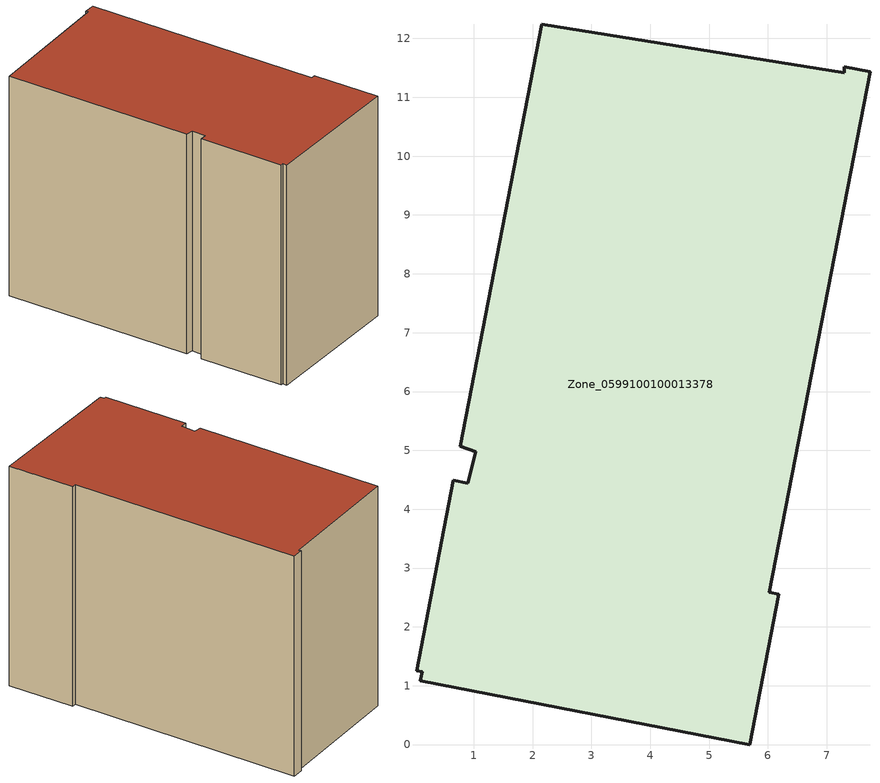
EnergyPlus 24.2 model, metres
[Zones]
Zone_0599100100013378
 floor ground (C_G): 0.12,1.23 0.03,1.25 0.66,4.49 0.9,4.44 1.03,4.98 0.77,5.07 2.16,12.24 7.29,11.42 7.3,11.52 7.74,11.43 6.02,2.59 6.19,2.56 5.69,0 0.09,1.09 z0
 wall outside (C_F): 5.69,0 6.19,2.56 6.02,2.59 7.74,11.43 7.3,11.52 7.29,11.42 2.16,12.24 0.77,5.07 1.03,4.98 0.9,4.44 0.66,4.49 0.03,1.25 0.12,1.23 0.09,1.09 5.69,0 z0:8.7
 roof outside (C_R): 6.02,2.59 7.74,11.43 7.3,11.52 7.29,11.42 2.16,12.24 0.77,5.07 1.03,4.98 0.9,4.44 0.66,4.49 0.03,1.25 0.12,1.23 0.09,1.09 5.69,0 6.19,2.56 z8.7
[BUILDING]
Pand.0599100100013378: North Axis=0; Terrain=City; Loads Convergence Tolerance Value=0.04; Temperature Convergence Tolerance Value=0.4; Solar Distribution=FullExterior; Maximum Number of Warmup Days=25; Minimum Number of Warmup Days=1
[Site:Location]
Rotterdam.The.Hague.AP_ZH_NLD Design_Conditions: Latitude=51.96; Longitude=4.45; Time Zone=1; Elevation=-4.5
[SITE:GROUNDTEMPERATURE:BUILDINGSURFACE]
18, 18, 18, 18, 18, 18, 18, 18, 18, 18, 18, 18
[MATERIAL] Thermal Absorptance=0.9; Solar Absorptance=0.7; Visible Absorptance=0.7
Name | Roughness | Thickness | Conductivity | Density | Specific Heat
G.TC.2015-2018 | MediumSmooth | 0.15 | 0.0428571 | 540 | 1210
F.TC.2015-2018 | Rough | 0.3 | 0.0666667 | 1920 | 840
R.TC.2015-2018 | MediumRough | 0.2 | 0.0333333 | 1500 | 1000
[CONSTRUCTION]
C_G: G.TC.2015-2018
C_F: F.TC.2015-2018
C_R: R.TC.2015-2018
[ZONE]
Zone_0599100100013378: Type=1; Multiplier=1; Ceiling Height=Autocalculate; Volume=Autocalculate; Floor Area=autocalculate; Part of Total Floor Area=Yes
[ZONEINFILTRATION:DESIGNFLOWRATE]
Infil_Zone_0599100100013378: Zone or ZoneList or Space or SpaceList=Zone_0599100100013378; Schedule=AlwaysOn; Design Flow Rate Calculation Method=Flow/Area; Flow Rate per Floor Area=0.0015; Constant Term Coefficient=1; Temperature Term Coefficient=0; Velocity Term Coefficient=0; Velocity Squared Term Coefficient=0
[HVACTEMPLATE:ZONE:IDEALLOADSAIRSYSTEM]
Zone_0599100100013378: Maximum Heating Supply Air Temperature=50; Minimum Cooling Supply Air Temperature=13; Maximum Heating Supply Air Humidity Ratio=0.0156; Minimum Cooling Supply Air Humidity Ratio=0.0077; Heating Limit=NoLimit; Cooling Limit=NoLimit; Dehumidification Control Type=ConstantSensibleHeatRatio; Cooling Sensible Heat Ratio=0.7; Dehumidification Setpoint=60; Humidification Control Type=None; Humidification Setpoint=30; Outdoor Air Method=None; Outdoor Air Flow Rate per Person=0.00944; Outdoor Air Flow Rate per Zone Floor Area=0; Outdoor Air Flow Rate per Zone=0; Demand Controlled Ventilation Type=None; Outdoor Air Economizer Type=NoEconomizer; Heat Recovery Type=None; Sensible Heat Recovery Effectiveness=0.7; Latent Heat Recovery Effectiveness=0.65
[ZONECONTROL:THERMOSTAT]
ThermostatControl_Zone_0599100100013378: Zone or ZoneList=Zone_0599100100013378; Control Type Schedule=DualSetpointControlType; Control 1=Thermostat_Zone_0599100100013378; Temperature Difference Between Cutout And Setpoint=0
[THERMOSTATSETPOINT:DUALSETPOINT]
Thermostat_Zone_0599100100013378: Heating Setpoint Temperature Schedule=HeatingSetpoint_Zone_0599100100013378; Cooling Setpoint Temperature Schedule=CoolingSetpoint_Zone_0599100100013378
[SCHEDULE:COMPACT]
HeatingSetpoint_Zone_0599100100013378: Through: 12/31, For: AllDays, Until: 24:00, 21
CoolingSetpoint_Zone_0599100100013378: Through: 12/31, For: AllDays, Until: 24:00, 24
DualSetpointControlType: Through: 12/31, For: AllDays, Until: 24:00, 4
AlwaysOn: Through: 12/31, For: AllDays, Until: 24:00, 1
